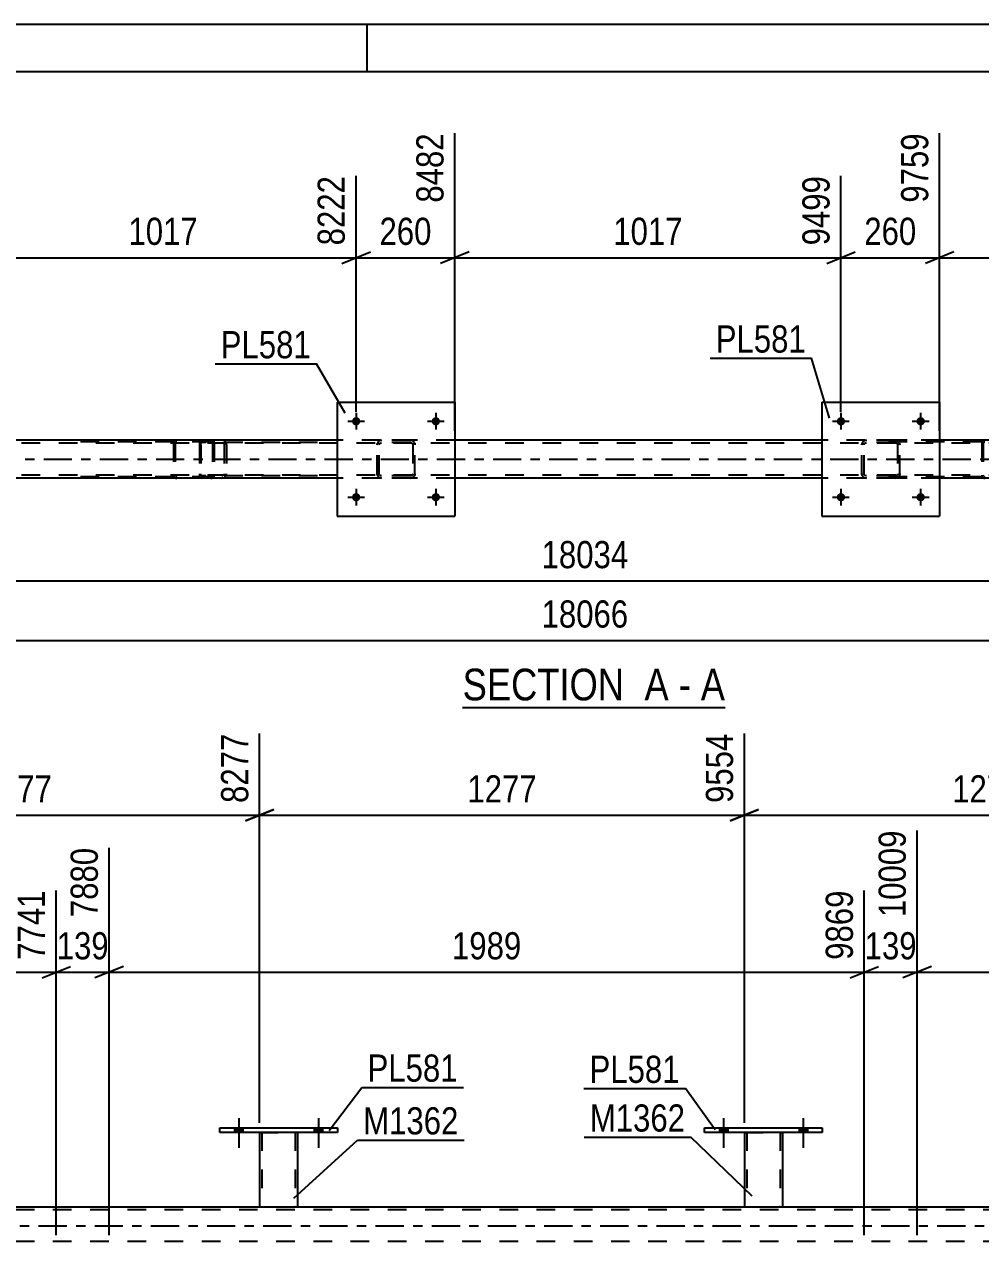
# Model space of a CAD drawing. Header units: millimetres. Extents: x 0 to 841, y 0 to 594.
# Drawn here: x 384.9 to 485.6, y 465.7 to 594 of the extents above; entities that cross this region are included whole.
import ezdxf

# ---------------------------------------------------------------- set-up
doc = ezdxf.new("R2010")
doc.units = ezdxf.units.MM
doc.linetypes.add('DXK_LINE_DOT2', pattern=[3.9198, 1.9599, -1.9599])
doc.linetypes.add('DXK_LINE_DOT3', pattern=[5.9187, 2.979, -0.9799, 0.9799, -0.9799])
doc.styles.add('Arial Narrow', font='ARIALN.TTF', dxfattribs={"height": 0.2})

# ---------------------------------------------------------------- blocks, each defined once
blk = doc.blocks.new('Unknown-318884811-1133')
at = {"color": 5, "linetype": 'Continuous'}
for p, q in [((841, 594), (0, 594)), ((421, 589), (421, 594)), ((836, 589), (5, 589))]:
    blk.add_line(p, q, dxfattribs=at)
blk = doc.blocks.new('Unknown-318884811-11 - 2858')
at = {"color": 6, "linetype": 'Continuous'}
blk.add_line((431.06, 522.01), (458.71, 522.01), dxfattribs=at)
at = {"color": 0, "linetype": 'Continuous'}
for points in [[(449.17, 522.76), (449.17, 526.26), (431.06, 526.26), (431.06, 522.76)], [(452.78, 522.76), (452.78, 526.26), (450.22, 526.26), (450.22, 522.76)], [(455.1, 522.76), (455.1, 526.26), (453.83, 526.26), (453.83, 522.76)], [(458.71, 522.76), (458.71, 526.26), (456.15, 526.26), (456.15, 522.76)]]:
    blk.add_wipeout(points, dxfattribs=at)
at = {"color": 7, "linetype": 'Continuous', "style": 'Arial Narrow'}
for s, p in [('SECTION ', (431.06, 522.76)), ('A', (450.22, 522.76)), ('A', (456.15, 522.76)), ('-', (453.83, 522.76))]:
    blk.add_text(s, height=3.34, dxfattribs=at).set_placement(p)
blk = doc.blocks.new('Bolt-318884811-2866 - 2858')
at = {"linetype": 'Continuous'}
for points in [[(420.28, 544.17, -1), (419.4, 544.17, -1)], [(428.68, 544.17, -1), (427.8, 544.17, -1)]]:
    blk.add_hatch(color=1, dxfattribs=at).paths.add_polyline_path(points)
at = {"color": 1, "linetype": 'Continuous'}
for p, q in [((418.96, 544.17), (420.72, 544.17)), ((419.84, 545.05), (419.84, 543.29)), ((427.36, 544.17), (429.12, 544.17)), ((428.24, 545.05), (428.24, 543.29))]:
    blk.add_line(p, q, dxfattribs=at)
blk = doc.blocks.new('Bolt-318884811-2867 - 2858')
at = {"linetype": 'Continuous'}
for points in [[(420.28, 552.17, -1), (419.4, 552.17, -1)], [(428.68, 552.17, -1), (427.8, 552.17, -1)]]:
    blk.add_hatch(color=1, dxfattribs=at).paths.add_polyline_path(points)
at = {"color": 1, "linetype": 'Continuous'}
for p, q in [((419.84, 553.05), (419.84, 551.29)), ((428.24, 553.05), (428.24, 551.29)), ((418.96, 552.17), (420.72, 552.17)), ((427.36, 552.17), (429.12, 552.17))]:
    blk.add_line(p, q, dxfattribs=at)
blk = doc.blocks.new('Bolt-318884811-2868 - 2858')
at = {"linetype": 'Continuous'}
for points in [[(471.36, 544.17, -1), (470.48, 544.17, -1)], [(479.76, 544.17, -1), (478.88, 544.17, -1)]]:
    blk.add_hatch(color=1, dxfattribs=at).paths.add_polyline_path(points)
at = {"color": 1, "linetype": 'Continuous'}
for p, q in [((470.04, 544.17), (471.8, 544.17)), ((470.92, 545.05), (470.92, 543.29)), ((478.44, 544.17), (480.2, 544.17)), ((479.32, 545.05), (479.32, 543.29))]:
    blk.add_line(p, q, dxfattribs=at)
blk = doc.blocks.new('Bolt-318884811-2869 - 2858')
at = {"linetype": 'Continuous'}
for points in [[(471.36, 552.17, -1), (470.48, 552.17, -1)], [(479.76, 552.17, -1), (478.88, 552.17, -1)]]:
    blk.add_hatch(color=1, dxfattribs=at).paths.add_polyline_path(points)
at = {"color": 1, "linetype": 'Continuous'}
for p, q in [((470.92, 553.05), (470.92, 551.29)), ((479.32, 553.05), (479.32, 551.29)), ((470.04, 552.17), (471.8, 552.17)), ((478.44, 552.17), (480.2, 552.17))]:
    blk.add_line(p, q, dxfattribs=at)
blk = doc.blocks.new('Part-318884811-2895 - 2858')
at = {"color": 7, "linetype": 'DXK_LINE_DOT2'}
for p, q in [((422.04, 549.69), (422.08, 549.87)), ((422.08, 549.87), (422.04, 549.69)), ((422.04, 546.65), (422.04, 549.69)), ((422.28, 549.69), (422.3, 549.78)), ((422.28, 546.65), (422.28, 549.69)), ((422.3, 549.78), (422.35, 549.86)), ((422.34, 550.13), (422.52, 550.17)), ((422.52, 550.17), (422.34, 550.13)), ((422.35, 549.86), (422.43, 549.91)), ((422.43, 549.91), (422.52, 549.93)), ((425.56, 550.17), (422.52, 550.17)), ((425.56, 549.93), (422.52, 549.93)), ((425.56, 550.17), (425.75, 550.13)), ((425.75, 550.13), (425.56, 550.17)), ((425.56, 549.93), (425.65, 549.91)), ((425.65, 549.91), (425.73, 549.86)), ((425.73, 549.86), (425.78, 549.78)), ((425.78, 549.78), (425.8, 549.69)), ((425.8, 549.69), (425.8, 546.65)), ((426.01, 549.87), (426.04, 549.69)), ((426.04, 549.69), (426.01, 549.87)), ((426.04, 546.65), (426.04, 549.69)), ((422.08, 546.46), (422.04, 546.65)), ((422.04, 546.65), (422.08, 546.46)), ((422.3, 546.55), (422.28, 546.65)), ((422.35, 546.48), (422.3, 546.55)), ((422.43, 546.42), (422.35, 546.48)), ((425.73, 546.48), (425.65, 546.42)), ((425.78, 546.55), (425.73, 546.48)), ((425.8, 546.65), (425.78, 546.55)), ((426.04, 546.65), (426.01, 546.46)), ((426.01, 546.46), (426.04, 546.65)), ((422.52, 546.17), (422.34, 546.2)), ((422.34, 546.2), (422.52, 546.17)), ((422.52, 546.41), (422.43, 546.42)), ((425.56, 546.41), (422.52, 546.41)), ((425.56, 546.17), (422.52, 546.17)), ((425.65, 546.42), (425.56, 546.41)), ((425.75, 546.2), (425.56, 546.17)), ((425.56, 546.17), (425.75, 546.2))]:
    blk.add_line(p, q, dxfattribs=at)
at = {"color": 7, "linetype": 'DXK_LINE_DOT3'}
blk.add_line((424.04, 548.17), (424.04, 548.17), dxfattribs=at)
at = {"color": 7, "linetype": 'DXK_LINE_DOT2'}
for centre, start, end in [((422.52, 549.69), 112.5, 157.5), ((422.52, 549.69), 112.5, 157.5), ((425.56, 549.69), 22.5, 67.5), ((425.56, 549.69), 22.5, 67.5), ((422.52, 546.65), 202.5, 247.5), ((422.52, 546.65), 202.5, 247.5), ((425.56, 546.65), 292.5, 337.5), ((425.56, 546.65), 292.5, 337.5)]:
    blk.add_arc(centre, 0.48, start, end, dxfattribs=at)
blk = doc.blocks.new('Part-318884811-2900 - 2858')
at = {"color": 2, "linetype": 'Continuous'}
for p, q in [((417.84, 554.17), (417.84, 542.17)), ((417.84, 554.17), (430.24, 554.17)), ((430.24, 554.17), (430.24, 542.17)), ((417.84, 542.17), (430.24, 542.17))]:
    blk.add_line(p, q, dxfattribs=at)
blk = doc.blocks.new('Part-318884811-2901 - 2858')
at = {"color": 7, "linetype": 'DXK_LINE_DOT2'}
for p, q in [((473.12, 549.69), (473.16, 549.87)), ((473.16, 549.87), (473.12, 549.69)), ((473.12, 546.65), (473.12, 549.69)), ((473.36, 549.69), (473.38, 549.78)), ((473.36, 546.65), (473.36, 549.69)), ((473.38, 549.78), (473.43, 549.86)), ((473.42, 550.13), (473.6, 550.17)), ((473.6, 550.17), (473.42, 550.13)), ((473.43, 549.86), (473.51, 549.91)), ((473.51, 549.91), (473.6, 549.93)), ((476.64, 550.17), (473.6, 550.17)), ((476.64, 549.93), (473.6, 549.93)), ((476.64, 550.17), (476.83, 550.13)), ((476.83, 550.13), (476.64, 550.17)), ((476.64, 549.93), (476.74, 549.91)), ((476.74, 549.91), (476.81, 549.86)), ((476.81, 549.86), (476.87, 549.78)), ((476.87, 549.78), (476.88, 549.69)), ((476.88, 549.69), (476.88, 546.65)), ((477.09, 549.87), (477.12, 549.69)), ((477.12, 549.69), (477.09, 549.87)), ((477.12, 546.65), (477.12, 549.69)), ((473.16, 546.46), (473.12, 546.65)), ((473.12, 546.65), (473.16, 546.46)), ((473.38, 546.55), (473.36, 546.65)), ((473.43, 546.48), (473.38, 546.55)), ((473.51, 546.42), (473.43, 546.48)), ((476.81, 546.48), (476.74, 546.42)), ((476.87, 546.55), (476.81, 546.48)), ((476.88, 546.65), (476.87, 546.55)), ((477.12, 546.65), (477.09, 546.46)), ((477.09, 546.46), (477.12, 546.65)), ((473.6, 546.17), (473.42, 546.2)), ((473.42, 546.2), (473.6, 546.17)), ((473.6, 546.41), (473.51, 546.42)), ((476.64, 546.41), (473.6, 546.41)), ((476.64, 546.17), (473.6, 546.17)), ((476.74, 546.42), (476.64, 546.41)), ((476.83, 546.2), (476.64, 546.17)), ((476.64, 546.17), (476.83, 546.2))]:
    blk.add_line(p, q, dxfattribs=at)
at = {"color": 7, "linetype": 'DXK_LINE_DOT3'}
blk.add_line((475.12, 548.17), (475.12, 548.17), dxfattribs=at)
at = {"color": 7, "linetype": 'DXK_LINE_DOT2'}
for centre, start, end in [((473.6, 549.69), 112.5, 157.5), ((473.6, 549.69), 112.5, 157.5), ((476.64, 549.69), 22.5, 67.5), ((476.64, 549.69), 22.5, 67.5), ((473.6, 546.65), 202.5, 247.5), ((473.6, 546.65), 202.5, 247.5), ((476.64, 546.65), 292.5, 337.5), ((476.64, 546.65), 292.5, 337.5)]:
    blk.add_arc(centre, 0.48, start, end, dxfattribs=at)
blk = doc.blocks.new('Part-318884811-2906 - 2858')
at = {"color": 2, "linetype": 'Continuous'}
for p, q in [((468.92, 554.17), (468.92, 542.17)), ((468.92, 554.17), (481.32, 554.17)), ((481.32, 554.17), (481.32, 542.17)), ((468.92, 542.17), (481.32, 542.17))]:
    blk.add_line(p, q, dxfattribs=at)
blk = doc.blocks.new('Part-318884811-2980 - 2858')
at = {"color": 7, "linetype": 'DXK_LINE_DOT2'}
for p, q in [((404.53, 550.17), (389.2, 550.17)), ((404.53, 550.01), (389.2, 550.01)), ((400.64, 549.97), (400.61, 549.85)), ((400.61, 549.85), (400.61, 546.49)), ((400.78, 549.85), (400.8, 549.91)), ((400.78, 549.85), (400.78, 546.49)), ((400.8, 549.91), (400.83, 549.96)), ((400.95, 550.17), (400.82, 550.14)), ((400.83, 549.96), (400.89, 549.99)), ((400.89, 549.99), (400.95, 550.01)), ((404.66, 550.14), (404.53, 550.17)), ((404.53, 550.01), (404.59, 549.99)), ((404.59, 549.99), (404.62, 549.98)), ((404.62, 549.98), (404.65, 549.96)), ((404.65, 549.96), (404.69, 549.91)), ((404.69, 549.91), (404.7, 549.85)), ((404.7, 549.85), (404.7, 546.49)), ((404.87, 549.85), (404.84, 549.97)), ((404.87, 549.85), (404.87, 546.49)), ((400.61, 546.49), (400.64, 546.36)), ((400.8, 546.43), (400.78, 546.49)), ((404.7, 546.49), (404.69, 546.43)), ((404.84, 546.36), (404.87, 546.49)), ((404.53, 546.33), (389.2, 546.33)), ((404.53, 546.17), (389.2, 546.17)), ((400.83, 546.37), (400.8, 546.43)), ((400.82, 546.19), (400.95, 546.17)), ((400.83, 546.37), (400.86, 546.35)), ((400.86, 546.35), (400.89, 546.34)), ((400.89, 546.34), (400.95, 546.33)), ((404.59, 546.34), (404.53, 546.33)), ((404.53, 546.17), (404.66, 546.19)), ((404.65, 546.37), (404.59, 546.34)), ((404.69, 546.43), (404.65, 546.37))]:
    blk.add_line(p, q, dxfattribs=at)
for centre, start, end in [((400.94, 549.83), 110.7583, 155.68), ((404.54, 549.83), 24.32, 69.2417), ((400.94, 546.5), 204.32, 249.2417), ((404.54, 546.5), 290.7583, 335.68)]:
    blk.add_arc(centre, 0.331, start, end, dxfattribs=at)
blk = doc.blocks.new('Part-318884811-2981 - 2858')
at = {"color": 7, "linetype": 'DXK_LINE_DOT2'}
for p, q in [((489.66, 550.17), (474.33, 550.17)), ((489.66, 550.01), (474.33, 550.01)), ((485.77, 549.97), (485.75, 549.85)), ((485.75, 549.85), (485.75, 546.49)), ((485.92, 549.85), (485.93, 549.91)), ((485.92, 549.85), (485.92, 546.49)), ((485.93, 549.91), (485.97, 549.96)), ((486.09, 550.17), (485.96, 550.14)), ((485.97, 549.96), (486.02, 549.99)), ((486.02, 549.99), (486.09, 550.01)), ((489.79, 550.14), (489.66, 550.17)), ((489.66, 550.01), (489.73, 549.99)), ((489.73, 549.99), (489.75, 549.98)), ((489.75, 549.98), (489.78, 549.96)), ((489.78, 549.96), (489.82, 549.91)), ((489.82, 549.91), (489.83, 549.85)), ((489.83, 549.85), (489.83, 546.49)), ((490, 549.85), (489.98, 549.97)), ((490, 549.85), (490, 546.49)), ((485.75, 546.49), (485.77, 546.36)), ((485.93, 546.43), (485.92, 546.49)), ((489.83, 546.49), (489.82, 546.43)), ((489.98, 546.36), (490, 546.49)), ((489.66, 546.33), (474.33, 546.33)), ((489.66, 546.17), (474.33, 546.17)), ((485.97, 546.37), (485.93, 546.43)), ((485.96, 546.19), (486.09, 546.17)), ((485.97, 546.37), (486, 546.35)), ((486, 546.35), (486.02, 546.34)), ((486.02, 546.34), (486.09, 546.33)), ((489.73, 546.34), (489.66, 546.33)), ((489.66, 546.17), (489.79, 546.19)), ((489.78, 546.37), (489.73, 546.34)), ((489.82, 546.43), (489.78, 546.37))]:
    blk.add_line(p, q, dxfattribs=at)
for centre, start, end in [((486.08, 549.83), 110.7583, 155.68), ((489.68, 549.83), 24.32, 69.2417), ((486.08, 546.5), 204.32, 249.2417), ((489.68, 546.5), 290.7583, 335.68)]:
    blk.add_arc(centre, 0.331, start, end, dxfattribs=at)
blk = doc.blocks.new('Part-318884811-3020 - 2858')
at = {"color": 7, "linetype": 'DXK_LINE_DOT2'}
for p, q in [((403.34, 549.87), (403.32, 549.69)), ((403.32, 549.69), (403.32, 546.65)), ((403.4, 550.03), (403.34, 549.87)), ((403.49, 550.13), (403.4, 550.03)), ((403.46, 549.69), (403.47, 549.78)), ((403.46, 549.69), (403.46, 546.65)), ((403.47, 549.78), (403.5, 549.86)), ((403.59, 550.17), (403.49, 550.13)), ((403.5, 549.86), (403.54, 549.91)), ((403.54, 549.91), (403.59, 549.93)), ((415.75, 550.17), (403.59, 550.17)), ((415.75, 549.93), (403.59, 549.93)), ((404.87, 549.93), (404.87, 550.17)), ((405.88, 550.13), (405.69, 550.17)), ((405.69, 549.93), (405.78, 549.91)), ((405.78, 549.91), (405.86, 549.86)), ((405.86, 549.86), (405.92, 549.78)), ((405.92, 549.78), (405.94, 549.69)), ((405.94, 549.69), (405.94, 546.65)), ((406.17, 549.77), (406.15, 549.87)), ((406.19, 549.69), (406.17, 549.77)), ((406.19, 549.69), (406.19, 546.65)), ((403.32, 546.65), (403.34, 546.46)), ((403.47, 546.55), (403.46, 546.65)), ((403.49, 546.51), (403.47, 546.55)), ((403.5, 546.48), (403.49, 546.51)), ((403.54, 546.42), (403.5, 546.48)), ((405.86, 546.48), (405.78, 546.42)), ((405.92, 546.55), (405.86, 546.48)), ((405.94, 546.65), (405.92, 546.55)), ((406.15, 546.46), (406.17, 546.58)), ((406.17, 546.58), (406.19, 546.65)), ((403.34, 546.46), (403.4, 546.31)), ((403.4, 546.31), (403.49, 546.2)), ((403.49, 546.2), (403.59, 546.17)), ((403.59, 546.41), (403.54, 546.42)), ((415.75, 546.41), (403.59, 546.41)), ((415.75, 546.17), (403.59, 546.17)), ((404.87, 546.17), (404.87, 546.41)), ((405.78, 546.42), (405.69, 546.41)), ((405.69, 546.17), (405.88, 546.2))]:
    blk.add_line(p, q, dxfattribs=at)
for centre, start, end in [((405.7, 549.67), 23.8494, 68.8059), ((405.7, 546.66), 291.1941, 336.1506)]:
    blk.add_arc(centre, 0.492, start, end, dxfattribs=at)
blk = doc.blocks.new('Part-318884811-3068 - 2858')
at = {"color": 7, "linetype": 'DXK_LINE_DOT2'}
for p, q in [((755.01, 549.85), (90.98, 549.85)), ((430.24, 550.17), (417.84, 550.17)), ((481.32, 550.17), (468.92, 550.17)), ((755.01, 546.49), (90.98, 546.49)), ((430.24, 546.17), (417.84, 546.17)), ((481.32, 546.17), (468.92, 546.17))]:
    blk.add_line(p, q, dxfattribs=at)
at = {"color": 2, "linetype": 'Continuous'}
for p, q in [((417.84, 550.17), (379.16, 550.17)), ((468.92, 550.17), (430.24, 550.17)), ((520, 550.17), (481.32, 550.17)), ((417.84, 546.17), (379.16, 546.17)), ((468.92, 546.17), (430.24, 546.17)), ((520, 546.17), (481.32, 546.17))]:
    blk.add_line(p, q, dxfattribs=at)
at = {"color": 7, "linetype": 'DXK_LINE_DOT3'}
blk.add_line((90.98, 548.17), (755.01, 548.17), dxfattribs=at)
blk = doc.blocks.new('Part-318884811-3912 - 3840')
at = {"color": 2, "linetype": 'Continuous'}
blk.add_line((78.6, 469.4), (742.64, 469.4), dxfattribs=at)
at = {"color": 7, "linetype": 'DXK_LINE_DOT2'}
for p, q in [((742.64, 469.08), (78.6, 469.08)), ((742.64, 465.72), (78.6, 465.72))]:
    blk.add_line(p, q, dxfattribs=at)
at = {"color": 7, "linetype": 'DXK_LINE_DOT3'}
blk.add_line((78.6, 467.4), (742.64, 467.4), dxfattribs=at)
blk = doc.blocks.new('Part-318884811-4228 - 3840')
at = {"color": 2, "linetype": 'Continuous'}
for p, q in [((405.47, 477.72), (417.87, 477.72)), ((405.47, 477.24), (405.47, 477.72)), ((417.87, 477.24), (405.47, 477.24)), ((417.87, 477.72), (417.87, 477.24))]:
    blk.add_line(p, q, dxfattribs=at)
blk = doc.blocks.new('Bolt-318884811-4156 - 3840')
at = {"linetype": 'Continuous'}
for points in [[(407.03, 477.24), (407.91, 477.24), (407.91, 477.72), (407.03, 477.72)], [(415.43, 477.24), (416.31, 477.24), (416.31, 477.72), (415.43, 477.72)]]:
    blk.add_hatch(color=1, dxfattribs=at).paths.add_polyline_path(points)
at = {"color": 1, "linetype": 'Continuous'}
for p, q in [((407.47, 478.72), (407.47, 475.6)), ((415.87, 478.72), (415.87, 475.6)), ((407.03, 477.72), (407.03, 477.24)), ((407.91, 477.72), (407.91, 477.24)), ((415.43, 477.72), (415.43, 477.24)), ((416.31, 477.72), (416.31, 477.24))]:
    blk.add_line(p, q, dxfattribs=at)
blk = doc.blocks.new('Part-318884811-4223 - 3840')
at = {"color": 2, "linetype": 'Continuous'}
for p, q in [((460.75, 477.24), (460.75, 469.4)), ((464.75, 477.24), (464.75, 469.4)), ((460.75, 469.4), (464.75, 469.4))]:
    blk.add_line(p, q, dxfattribs=at)
at = {"color": 7, "linetype": 'DXK_LINE_DOT2'}
for p, q in [((460.75, 477.24), (464.75, 477.24)), ((460.75, 477.24), (460.75, 477.24)), ((460.75, 477.24), (460.75, 477.24)), ((460.99, 477.24), (460.99, 469.4)), ((464.51, 477.24), (464.51, 469.4)), ((464.75, 477.24), (464.75, 477.24)), ((464.75, 477.24), (464.75, 477.24)), ((464.49, 469.4), (464.46, 469.4)), ((464.46, 469.4), (464.49, 469.4)), ((464.51, 469.4), (464.49, 469.4)), ((464.49, 469.4), (464.51, 469.4))]:
    blk.add_line(p, q, dxfattribs=at)
blk = doc.blocks.new('Part-318884811-4087 - 3840')
at = {"color": 2, "linetype": 'Continuous'}
for p, q in [((409.67, 477.24), (409.67, 469.4)), ((413.67, 477.24), (413.67, 469.4)), ((409.67, 469.4), (413.67, 469.4))]:
    blk.add_line(p, q, dxfattribs=at)
at = {"color": 7, "linetype": 'DXK_LINE_DOT2'}
for p, q in [((409.67, 477.24), (413.67, 477.24)), ((409.67, 477.24), (409.67, 477.24)), ((409.67, 477.24), (409.67, 477.24)), ((409.91, 477.24), (409.91, 469.4)), ((413.43, 477.24), (413.43, 469.4)), ((413.67, 477.24), (413.67, 477.24)), ((413.67, 477.24), (413.67, 477.24)), ((413.41, 469.4), (413.38, 469.4)), ((413.38, 469.4), (413.41, 469.4)), ((413.43, 469.4), (413.41, 469.4)), ((413.41, 469.4), (413.43, 469.4))]:
    blk.add_line(p, q, dxfattribs=at)
blk = doc.blocks.new('Bolt-318884811-4155 - 3840')
at = {"linetype": 'Continuous'}
for points in [[(407.03, 477.24), (407.91, 477.24), (407.91, 477.72), (407.03, 477.72)], [(415.43, 477.24), (416.31, 477.24), (416.31, 477.72), (415.43, 477.72)]]:
    blk.add_hatch(color=1, dxfattribs=at).paths.add_polyline_path(points)
at = {"color": 1, "linetype": 'Continuous'}
for p, q in [((407.47, 478.72), (407.47, 475.6)), ((415.87, 478.72), (415.87, 475.6)), ((407.03, 477.72), (407.03, 477.24)), ((407.91, 477.72), (407.91, 477.24)), ((415.43, 477.72), (415.43, 477.24)), ((416.31, 477.72), (416.31, 477.24))]:
    blk.add_line(p, q, dxfattribs=at)
blk = doc.blocks.new('Part-318884811-4218 - 3840')
at = {"color": 2, "linetype": 'Continuous'}
for p, q in [((456.55, 477.72), (468.95, 477.72)), ((456.55, 477.24), (456.55, 477.72)), ((468.95, 477.24), (456.55, 477.24)), ((468.95, 477.72), (468.95, 477.24))]:
    blk.add_line(p, q, dxfattribs=at)
blk = doc.blocks.new('Bolt-318884811-4276 - 3840')
at = {"linetype": 'Continuous'}
for points in [[(458.11, 477.24), (458.99, 477.24), (458.99, 477.72), (458.11, 477.72)], [(466.51, 477.24), (467.39, 477.24), (467.39, 477.72), (466.51, 477.72)]]:
    blk.add_hatch(color=1, dxfattribs=at).paths.add_polyline_path(points)
at = {"color": 1, "linetype": 'Continuous'}
for p, q in [((458.55, 478.72), (458.55, 475.6)), ((466.95, 478.72), (466.95, 475.6)), ((458.11, 477.72), (458.11, 477.24)), ((458.99, 477.72), (458.99, 477.24)), ((466.51, 477.72), (466.51, 477.24)), ((467.39, 477.72), (467.39, 477.24))]:
    blk.add_line(p, q, dxfattribs=at)
blk = doc.blocks.new('Bolt-318884811-4277 - 3840')
at = {"linetype": 'Continuous'}
for points in [[(458.11, 477.24), (458.99, 477.24), (458.99, 477.72), (458.11, 477.72)], [(466.51, 477.24), (467.39, 477.24), (467.39, 477.72), (466.51, 477.72)]]:
    blk.add_hatch(color=1, dxfattribs=at).paths.add_polyline_path(points)
at = {"color": 1, "linetype": 'Continuous'}
for p, q in [((458.55, 478.72), (458.55, 475.6)), ((466.95, 478.72), (466.95, 475.6)), ((458.11, 477.72), (458.11, 477.24)), ((458.99, 477.72), (458.99, 477.24)), ((466.51, 477.72), (466.51, 477.24)), ((467.39, 477.72), (467.39, 477.24))]:
    blk.add_line(p, q, dxfattribs=at)
blk = doc.blocks.new('StraightDimension-318884811-3817 - 2858')
at = {"color": 7, "linetype": 'Continuous'}
blk.add_line((90.34, 529.08), (797.57, 529.08), dxfattribs=at)
at = {"color": 0}
blk.add_wipeout([(449.12, 529.83), (449.12, 534.03), (438.78, 534.03), (438.78, 529.83)], dxfattribs=at)
at = {"color": 3, "style": 'Arial Narrow'}
blk.add_text('18066', height=2.863, dxfattribs=at).set_placement((439.38, 530.43))
blk = doc.blocks.new('StraightDimension-318884811-3249 - 2858')
at = {"color": 7, "linetype": 'Continuous'}
blk.add_line((90.98, 535.34), (796.93, 535.34), dxfattribs=at)
at = {"color": 0}
blk.add_wipeout([(449.12, 536.09), (449.12, 540.29), (438.78, 540.29), (438.78, 536.09)], dxfattribs=at)
at = {"color": 3, "style": 'Arial Narrow'}
blk.add_text('18034', height=2.863, dxfattribs=at).set_placement((439.38, 536.69))
blk = doc.blocks.new('StraightDimension-318884811-3489 - 2858')
at = {"color": 7, "linetype": 'Continuous'}
for p, q in [((379.16, 551.17), (379.16, 582.52)), ((419.84, 553.17), (419.84, 578.02)), ((380.66, 570.01), (377.66, 568.81)), ((418.34, 568.81), (421.34, 570.01)), ((379.16, 569.41), (419.84, 569.41))]:
    blk.add_line(p, q, dxfattribs=at)
at = {"color": 0}
blk.add_wipeout([(403.76, 570.16), (403.76, 574.36), (395.25, 574.36), (395.25, 570.16)], dxfattribs=at)
at = {"color": 3, "style": 'Arial Narrow'}
blk.add_text('1017', height=2.863, dxfattribs=at).set_placement((395.85, 570.76))
at = {"color": 0, "linetype": 'Continuous'}
blk.add_wipeout([(419.24, 578.62), (415.04, 578.62), (415.04, 570.11), (419.24, 570.11)], dxfattribs=at)
at = {"color": 3, "linetype": 'Continuous', "style": 'Arial Narrow'}
blk.add_text('8222', height=2.863, rotation=90.0002, dxfattribs=at).set_placement((418.64, 570.71))
blk = doc.blocks.new('StraightDimension-318884811-3509 - 2858')
at = {"color": 7, "linetype": 'Continuous'}
for p, q in [((430.24, 551.17), (430.24, 582.52)), ((419.84, 553.17), (419.84, 578.02)), ((418.34, 568.81), (421.34, 570.01)), ((431.74, 570.01), (428.74, 568.81)), ((419.84, 569.41), (430.24, 569.41))]:
    blk.add_line(p, q, dxfattribs=at)
at = {"color": 0}
blk.add_wipeout([(428.38, 570.16), (428.38, 574.36), (421.7, 574.36), (421.7, 570.16)], dxfattribs=at)
at = {"color": 3, "style": 'Arial Narrow'}
blk.add_text('260', height=2.863, dxfattribs=at).set_placement((422.3, 570.76))
at = {"color": 0, "linetype": 'Continuous'}
blk.add_wipeout([(429.64, 583.12), (425.44, 583.12), (425.44, 574.61), (429.64, 574.61)], dxfattribs=at)
at = {"color": 3, "linetype": 'Continuous', "style": 'Arial Narrow'}
blk.add_text('8482', height=2.863, rotation=90.0002, dxfattribs=at).set_placement((429.04, 575.21))
blk = doc.blocks.new('StraightDimension-318884811-3529 - 2858')
at = {"color": 7, "linetype": 'Continuous'}
for p, q in [((430.24, 551.17), (430.24, 582.52)), ((470.92, 553.17), (470.92, 578.02)), ((431.74, 570.01), (428.74, 568.81)), ((469.42, 568.81), (472.42, 570.01)), ((430.24, 569.41), (470.92, 569.41))]:
    blk.add_line(p, q, dxfattribs=at)
at = {"color": 0}
blk.add_wipeout([(454.84, 570.16), (454.84, 574.36), (446.33, 574.36), (446.33, 570.16)], dxfattribs=at)
at = {"color": 3, "style": 'Arial Narrow'}
blk.add_text('1017', height=2.863, dxfattribs=at).set_placement((446.93, 570.76))
at = {"color": 0, "linetype": 'Continuous'}
blk.add_wipeout([(470.32, 578.62), (466.12, 578.62), (466.12, 570.11), (470.32, 570.11)], dxfattribs=at)
at = {"color": 3, "linetype": 'Continuous', "style": 'Arial Narrow'}
blk.add_text('9499', height=2.863, rotation=90.0002, dxfattribs=at).set_placement((469.72, 570.71))
blk = doc.blocks.new('StraightDimension-318884811-3549 - 2858')
at = {"color": 7, "linetype": 'Continuous'}
for p, q in [((481.32, 551.17), (481.32, 582.52)), ((470.92, 553.17), (470.92, 578.02)), ((469.42, 568.81), (472.42, 570.01)), ((482.82, 570.01), (479.82, 568.81)), ((470.92, 569.41), (481.32, 569.41))]:
    blk.add_line(p, q, dxfattribs=at)
at = {"color": 0}
blk.add_wipeout([(479.47, 570.16), (479.47, 574.36), (472.78, 574.36), (472.78, 570.16)], dxfattribs=at)
at = {"color": 3, "style": 'Arial Narrow'}
blk.add_text('260', height=2.863, dxfattribs=at).set_placement((473.38, 570.76))
at = {"color": 0, "linetype": 'Continuous'}
blk.add_wipeout([(480.72, 583.12), (476.52, 583.12), (476.52, 574.61), (480.72, 574.61)], dxfattribs=at)
at = {"color": 3, "linetype": 'Continuous', "style": 'Arial Narrow'}
blk.add_text('9759', height=2.863, rotation=90.0002, dxfattribs=at).set_placement((480.12, 575.21))
blk = doc.blocks.new('StraightDimension-318884811-3569 - 2858')
at = {"color": 7, "linetype": 'Continuous'}
for p, q in [((481.32, 551.17), (481.32, 582.52)), ((522, 553.17), (522, 579.85)), ((482.82, 570.01), (479.82, 568.81)), ((520.5, 568.81), (523.5, 570.01)), ((481.32, 569.41), (522, 569.41))]:
    blk.add_line(p, q, dxfattribs=at)
at = {"color": 0}
blk.add_wipeout([(505.92, 570.16), (505.92, 574.36), (497.41, 574.36), (497.41, 570.16)], dxfattribs=at)
at = {"color": 3, "style": 'Arial Narrow'}
blk.add_text('1017', height=2.863, dxfattribs=at).set_placement((498.01, 570.76))
at = {"color": 0, "linetype": 'Continuous'}
blk.add_wipeout([(521.4, 580.45), (517.2, 580.45), (517.2, 570.11), (521.4, 570.11)], dxfattribs=at)
at = {"color": 3, "linetype": 'Continuous', "style": 'Arial Narrow'}
blk.add_text('10776', height=2.863, rotation=90.0002, dxfattribs=at).set_placement((520.8, 570.71))
blk = doc.blocks.new('StraightDimension-318884811-5264 - 3840')
at = {"color": 7, "linetype": 'Continuous'}
for p, q in [((478.95, 466.4), (478.95, 509.06)), ((473.38, 466.4), (473.38, 502.73)), ((471.88, 493.52), (474.88, 494.72)), ((473.38, 494.12), (478.95, 494.12)), ((480.45, 494.72), (477.45, 493.52))]:
    blk.add_line(p, q, dxfattribs=at)
at = {"color": 0}
blk.add_wipeout([(479.51, 494.87), (479.51, 499.07), (472.82, 499.07), (472.82, 494.87)], dxfattribs=at)
at = {"color": 3, "style": 'Arial Narrow'}
blk.add_text('139', height=2.863, dxfattribs=at).set_placement((473.42, 495.47))
at = {"color": 0, "linetype": 'Continuous'}
blk.add_wipeout([(478.35, 509.66), (474.15, 509.66), (474.15, 499.32), (478.35, 499.32)], dxfattribs=at)
at = {"color": 3, "linetype": 'Continuous', "style": 'Arial Narrow'}
blk.add_text('10009', height=2.863, rotation=90.0002, dxfattribs=at).set_placement((477.75, 499.92))
blk = doc.blocks.new('StraightDimension-318884811-5226 - 3840')
at = {"color": 7, "linetype": 'Continuous'}
for p, q in [((393.82, 466.4), (393.82, 507.23)), ((388.24, 466.4), (388.24, 502.73)), ((386.74, 493.52), (389.74, 494.72)), ((388.24, 494.12), (393.82, 494.12)), ((395.32, 494.72), (392.32, 493.52))]:
    blk.add_line(p, q, dxfattribs=at)
at = {"color": 0}
blk.add_wipeout([(394.37, 494.87), (394.37, 499.07), (387.69, 499.07), (387.69, 494.87)], dxfattribs=at)
at = {"color": 3, "style": 'Arial Narrow'}
blk.add_text('139', height=2.863, dxfattribs=at).set_placement((388.29, 495.47))
at = {"color": 0, "linetype": 'Continuous'}
blk.add_wipeout([(393.22, 507.83), (389.02, 507.83), (389.02, 499.32), (393.22, 499.32)], dxfattribs=at)
at = {"color": 3, "linetype": 'Continuous', "style": 'Arial Narrow'}
blk.add_text('7880', height=2.863, rotation=90.0002, dxfattribs=at).set_placement((392.62, 499.92))
blk = doc.blocks.new('StraightDimension-318884811-4557 - 3840')
at = {"color": 7, "linetype": 'Continuous'}
for p, q in [((358.59, 478.24), (358.59, 519.26)), ((409.67, 478.24), (409.67, 519.26)), ((360.09, 511.25), (357.09, 510.05)), ((358.59, 510.65), (409.67, 510.65)), ((408.17, 510.05), (411.17, 511.25))]:
    blk.add_line(p, q, dxfattribs=at)
at = {"color": 0}
blk.add_wipeout([(388.39, 511.4), (388.39, 515.6), (379.88, 515.6), (379.88, 511.4)], dxfattribs=at)
at = {"color": 3, "style": 'Arial Narrow'}
blk.add_text('1277', height=2.863, dxfattribs=at).set_placement((380.48, 512))
at = {"color": 0, "linetype": 'Continuous'}
blk.add_wipeout([(409.07, 519.86), (404.87, 519.86), (404.87, 511.35), (409.07, 511.35)], dxfattribs=at)
at = {"color": 3, "linetype": 'Continuous', "style": 'Arial Narrow'}
blk.add_text('8277', height=2.863, rotation=90.0002, dxfattribs=at).set_placement((408.47, 511.95))
blk = doc.blocks.new('StraightDimension-318884811-4567 - 3840')
at = {"color": 7, "linetype": 'Continuous'}
for p, q in [((409.67, 478.24), (409.67, 519.26)), ((460.75, 478.24), (460.75, 519.26)), ((411.17, 511.25), (408.17, 510.05)), ((409.67, 510.65), (460.75, 510.65)), ((459.25, 510.05), (462.25, 511.25))]:
    blk.add_line(p, q, dxfattribs=at)
at = {"color": 0}
blk.add_wipeout([(439.47, 511.4), (439.47, 515.6), (430.96, 515.6), (430.96, 511.4)], dxfattribs=at)
at = {"color": 3, "style": 'Arial Narrow'}
blk.add_text('1277', height=2.863, dxfattribs=at).set_placement((431.56, 512))
at = {"color": 0, "linetype": 'Continuous'}
blk.add_wipeout([(460.15, 519.86), (455.95, 519.86), (455.95, 511.35), (460.15, 511.35)], dxfattribs=at)
at = {"color": 3, "linetype": 'Continuous', "style": 'Arial Narrow'}
blk.add_text('9554', height=2.863, rotation=90.0002, dxfattribs=at).set_placement((459.55, 511.95))
blk = doc.blocks.new('StraightDimension-318884811-5283 - 3840')
at = {"color": 7, "linetype": 'Continuous'}
for p, q in [((478.95, 466.4), (478.95, 509.06)), ((558.51, 466.4), (558.51, 504.56)), ((480.45, 494.72), (477.45, 493.52)), ((478.95, 494.12), (558.51, 494.12)), ((557.01, 493.52), (560.01, 494.72))]:
    blk.add_line(p, q, dxfattribs=at)
at = {"color": 0}
blk.add_wipeout([(522.99, 494.87), (522.99, 499.07), (514.47, 499.07), (514.47, 494.87)], dxfattribs=at)
at = {"color": 3, "style": 'Arial Narrow'}
blk.add_text('1989', height=2.863, dxfattribs=at).set_placement((515.07, 495.47))
at = {"color": 0, "linetype": 'Continuous'}
blk.add_wipeout([(557.91, 505.16), (553.71, 505.16), (553.71, 494.82), (557.91, 494.82)], dxfattribs=at)
at = {"color": 3, "linetype": 'Continuous', "style": 'Arial Narrow'}
blk.add_text('11998', height=2.863, rotation=90.0002, dxfattribs=at).set_placement((557.31, 495.42))
blk = doc.blocks.new('StraightDimension-318884811-5245 - 3840')
at = {"color": 7, "linetype": 'Continuous'}
for p, q in [((393.82, 466.4), (393.82, 507.23)), ((473.38, 466.4), (473.38, 502.73)), ((395.32, 494.72), (392.32, 493.52)), ((393.82, 494.12), (473.38, 494.12)), ((471.88, 493.52), (474.88, 494.72))]:
    blk.add_line(p, q, dxfattribs=at)
at = {"color": 0}
blk.add_wipeout([(437.85, 494.87), (437.85, 499.07), (429.34, 499.07), (429.34, 494.87)], dxfattribs=at)
at = {"color": 3, "style": 'Arial Narrow'}
blk.add_text('1989', height=2.863, dxfattribs=at).set_placement((429.94, 495.47))
at = {"color": 0, "linetype": 'Continuous'}
blk.add_wipeout([(472.78, 503.33), (468.58, 503.33), (468.58, 494.82), (472.78, 494.82)], dxfattribs=at)
at = {"color": 3, "linetype": 'Continuous', "style": 'Arial Narrow'}
blk.add_text('9869', height=2.863, rotation=90.0002, dxfattribs=at).set_placement((472.18, 495.42))
blk = doc.blocks.new('StraightDimension-318884811-5207 - 3840')
at = {"color": 7, "linetype": 'Continuous'}
for p, q in [((308.68, 466.4), (308.68, 507.23)), ((388.24, 466.4), (388.24, 502.73)), ((310.18, 494.72), (307.18, 493.52)), ((308.68, 494.12), (388.24, 494.12)), ((386.74, 493.52), (389.74, 494.72))]:
    blk.add_line(p, q, dxfattribs=at)
at = {"color": 0}
blk.add_wipeout([(352.72, 494.87), (352.72, 499.07), (344.21, 499.07), (344.21, 494.87)], dxfattribs=at)
at = {"color": 3, "style": 'Arial Narrow'}
blk.add_text('1989', height=2.863, dxfattribs=at).set_placement((344.81, 495.47))
at = {"color": 0, "linetype": 'Continuous'}
blk.add_wipeout([(387.64, 503.33), (383.44, 503.33), (383.44, 494.82), (387.64, 494.82)], dxfattribs=at)
at = {"color": 3, "linetype": 'Continuous', "style": 'Arial Narrow'}
blk.add_text('7741', height=2.863, rotation=90.0002, dxfattribs=at).set_placement((387.04, 495.42))
blk = doc.blocks.new('StraightDimension-318884811-4577 - 3840')
at = {"color": 7, "linetype": 'Continuous'}
for p, q in [((511.83, 478.24), (511.83, 521.09)), ((460.75, 478.24), (460.75, 519.26)), ((462.25, 511.25), (459.25, 510.05)), ((460.75, 510.65), (511.83, 510.65)), ((510.33, 510.05), (513.33, 511.25))]:
    blk.add_line(p, q, dxfattribs=at)
at = {"color": 0}
blk.add_wipeout([(490.55, 511.4), (490.55, 515.6), (482.04, 515.6), (482.04, 511.4)], dxfattribs=at)
at = {"color": 3, "style": 'Arial Narrow'}
blk.add_text('1277', height=2.863, dxfattribs=at).set_placement((482.64, 512))
at = {"color": 0, "linetype": 'Continuous'}
blk.add_wipeout([(511.23, 521.69), (507.03, 521.69), (507.03, 511.35), (511.23, 511.35)], dxfattribs=at)
at = {"color": 3, "linetype": 'Continuous', "style": 'Arial Narrow'}
blk.add_text('10831', height=2.863, rotation=90.0002, dxfattribs=at).set_placement((510.63, 511.95))
blk = doc.blocks.new('Mark-318884811-2896 - 2858')
at = {"color": 0}
blk.add_wipeout([(415.07, 558.81), (415.07, 561.81), (405.57, 561.81), (405.57, 558.81)], dxfattribs=at)
blk.add_wipeout([(415.07, 558.81), (415.07, 561.81), (405.57, 561.81), (405.57, 558.81)], dxfattribs=at)
at = {"color": 30, "linetype": 'Continuous'}
for p in [(404.97, 558.21), (418.67, 553.02)]:
    blk.add_line(p, (415.67, 558.21), dxfattribs=at)
at = {"color": 3, "style": 'Arial Narrow'}
blk.add_text('PL581', height=2.863, dxfattribs=at).set_placement((405.57, 558.81))
blk = doc.blocks.new('Mark-318884811-2902 - 2858')
at = {"color": 0}
blk.add_wipeout([(467.23, 559.41), (467.23, 562.41), (457.73, 562.41), (457.73, 559.41)], dxfattribs=at)
blk.add_wipeout([(467.23, 559.41), (467.23, 562.41), (457.73, 562.41), (457.73, 559.41)], dxfattribs=at)
at = {"color": 30, "linetype": 'Continuous'}
for p in [(457.13, 558.81), (469.71, 552.49)]:
    blk.add_line(p, (467.83, 558.81), dxfattribs=at)
at = {"color": 3, "style": 'Arial Narrow'}
blk.add_text('PL581', height=2.863, dxfattribs=at).set_placement((457.73, 559.41))
blk = doc.blocks.new('Mark-318884811-4224 - 3840')
at = {"color": 0}
blk.add_wipeout([(430.55, 482.58), (430.55, 485.58), (421.04, 485.58), (421.04, 482.58)], dxfattribs=at)
blk.add_wipeout([(430.55, 482.58), (430.55, 485.58), (421.04, 485.58), (421.04, 482.58)], dxfattribs=at)
at = {"color": 30, "linetype": 'Continuous'}
for p, q in [((416.99, 477.43), (420.44, 481.98)), ((420.44, 481.98), (431.15, 481.98))]:
    blk.add_line(p, q, dxfattribs=at)
at = {"color": 3, "style": 'Arial Narrow'}
blk.add_text('PL581', height=2.863, dxfattribs=at).set_placement((421.04, 482.58))
blk = doc.blocks.new('Mark-318884811-4083 - 3840')
at = {"color": 0}
blk.add_wipeout([(430.63, 477.02), (430.63, 480.02), (420.58, 480.02), (420.58, 477.02)], dxfattribs=at)
blk.add_wipeout([(430.63, 477.02), (430.63, 480.02), (420.58, 480.02), (420.58, 477.02)], dxfattribs=at)
at = {"color": 30, "linetype": 'Continuous'}
for p, q in [((413.26, 470.3), (419.98, 476.42)), ((419.98, 476.42), (431.23, 476.42))]:
    blk.add_line(p, q, dxfattribs=at)
at = {"color": 3, "style": 'Arial Narrow'}
blk.add_text('M1362', height=2.863, dxfattribs=at).set_placement((420.58, 477.02))
blk = doc.blocks.new('Mark-318884811-4214 - 3840')
at = {"color": 0}
blk.add_wipeout([(453.94, 482.45), (453.94, 485.45), (444.43, 485.45), (444.43, 482.45)], dxfattribs=at)
blk.add_wipeout([(453.94, 482.45), (453.94, 485.45), (444.43, 485.45), (444.43, 482.45)], dxfattribs=at)
at = {"color": 30, "linetype": 'Continuous'}
for p in [(443.83, 481.85), (457.67, 477.51)]:
    blk.add_line(p, (454.54, 481.85), dxfattribs=at)
at = {"color": 3, "style": 'Arial Narrow'}
blk.add_text('PL581', height=2.863, dxfattribs=at).set_placement((444.43, 482.45))
blk = doc.blocks.new('Mark-318884811-4219 - 3840')
at = {"color": 0}
blk.add_wipeout([(454.52, 477.32), (454.52, 480.32), (444.46, 480.32), (444.46, 477.32)], dxfattribs=at)
blk.add_wipeout([(454.52, 477.32), (454.52, 480.32), (444.46, 480.32), (444.46, 477.32)], dxfattribs=at)
at = {"color": 30, "linetype": 'Continuous'}
for p in [(443.86, 476.72), (461.56, 470.52)]:
    blk.add_line(p, (455.12, 476.72), dxfattribs=at)
at = {"color": 3, "style": 'Arial Narrow'}
blk.add_text('M1362', height=2.863, dxfattribs=at).set_placement((444.46, 477.32))

msp = doc.modelspace()

# ---------------------------------------------------------------- block references
for name in ['Unknown-318884811-1133', 'Part-318884811-2900 - 2858', 'Bolt-318884811-2867 - 2858', 'Part-318884811-2906 - 2858', 'Bolt-318884811-2869 - 2858', 'Part-318884811-3068 - 2858', 'Part-318884811-2980 - 2858', 'Part-318884811-3020 - 2858', 'Part-318884811-2895 - 2858', 'Part-318884811-2901 - 2858', 'Part-318884811-2981 - 2858', 'Bolt-318884811-2866 - 2858', 'Bolt-318884811-2868 - 2858', 'Bolt-318884811-4156 - 3840', 'Bolt-318884811-4155 - 3840', 'Bolt-318884811-4276 - 3840', 'Bolt-318884811-4277 - 3840', 'Part-318884811-4228 - 3840', 'Part-318884811-4087 - 3840', 'Part-318884811-4218 - 3840', 'Part-318884811-4223 - 3840', 'Part-318884811-3912 - 3840']:
    msp.add_blockref(name, (0, 0))

# ---------------------------------------------------------------- next in the draw order: block references
for name in ['StraightDimension-318884811-3489 - 2858', 'Unknown-318884811-11 - 2858', 'StraightDimension-318884811-5264 - 3840', 'StraightDimension-318884811-5226 - 3840']:
    msp.add_blockref(name, (0, 0))

# ---------------------------------------------------------------- next in the draw order: block references
for name in ['StraightDimension-318884811-3509 - 2858', 'StraightDimension-318884811-3817 - 2858', 'StraightDimension-318884811-4557 - 3840', 'StraightDimension-318884811-5283 - 3840']:
    msp.add_blockref(name, (0, 0))

# ---------------------------------------------------------------- next in the draw order: block references
for name in ['StraightDimension-318884811-3529 - 2858', 'Mark-318884811-2896 - 2858', 'StraightDimension-318884811-3249 - 2858', 'StraightDimension-318884811-4567 - 3840', 'StraightDimension-318884811-5207 - 3840']:
    msp.add_blockref(name, (0, 0))

# ---------------------------------------------------------------- next in the draw order: block references
for name in ['StraightDimension-318884811-3549 - 2858', 'StraightDimension-318884811-5245 - 3840']:
    msp.add_blockref(name, (0, 0))

# ---------------------------------------------------------------- next in the draw order: block references
for name in ['StraightDimension-318884811-3569 - 2858', 'Mark-318884811-2902 - 2858', 'StraightDimension-318884811-4577 - 3840', 'Mark-318884811-4224 - 3840', 'Mark-318884811-4214 - 3840']:
    msp.add_blockref(name, (0, 0))

# ---------------------------------------------------------------- next in the draw order: block references
for name in ['Mark-318884811-4083 - 3840', 'Mark-318884811-4219 - 3840']:
    msp.add_blockref(name, (0, 0))

doc.saveas('drawing.dxf')
